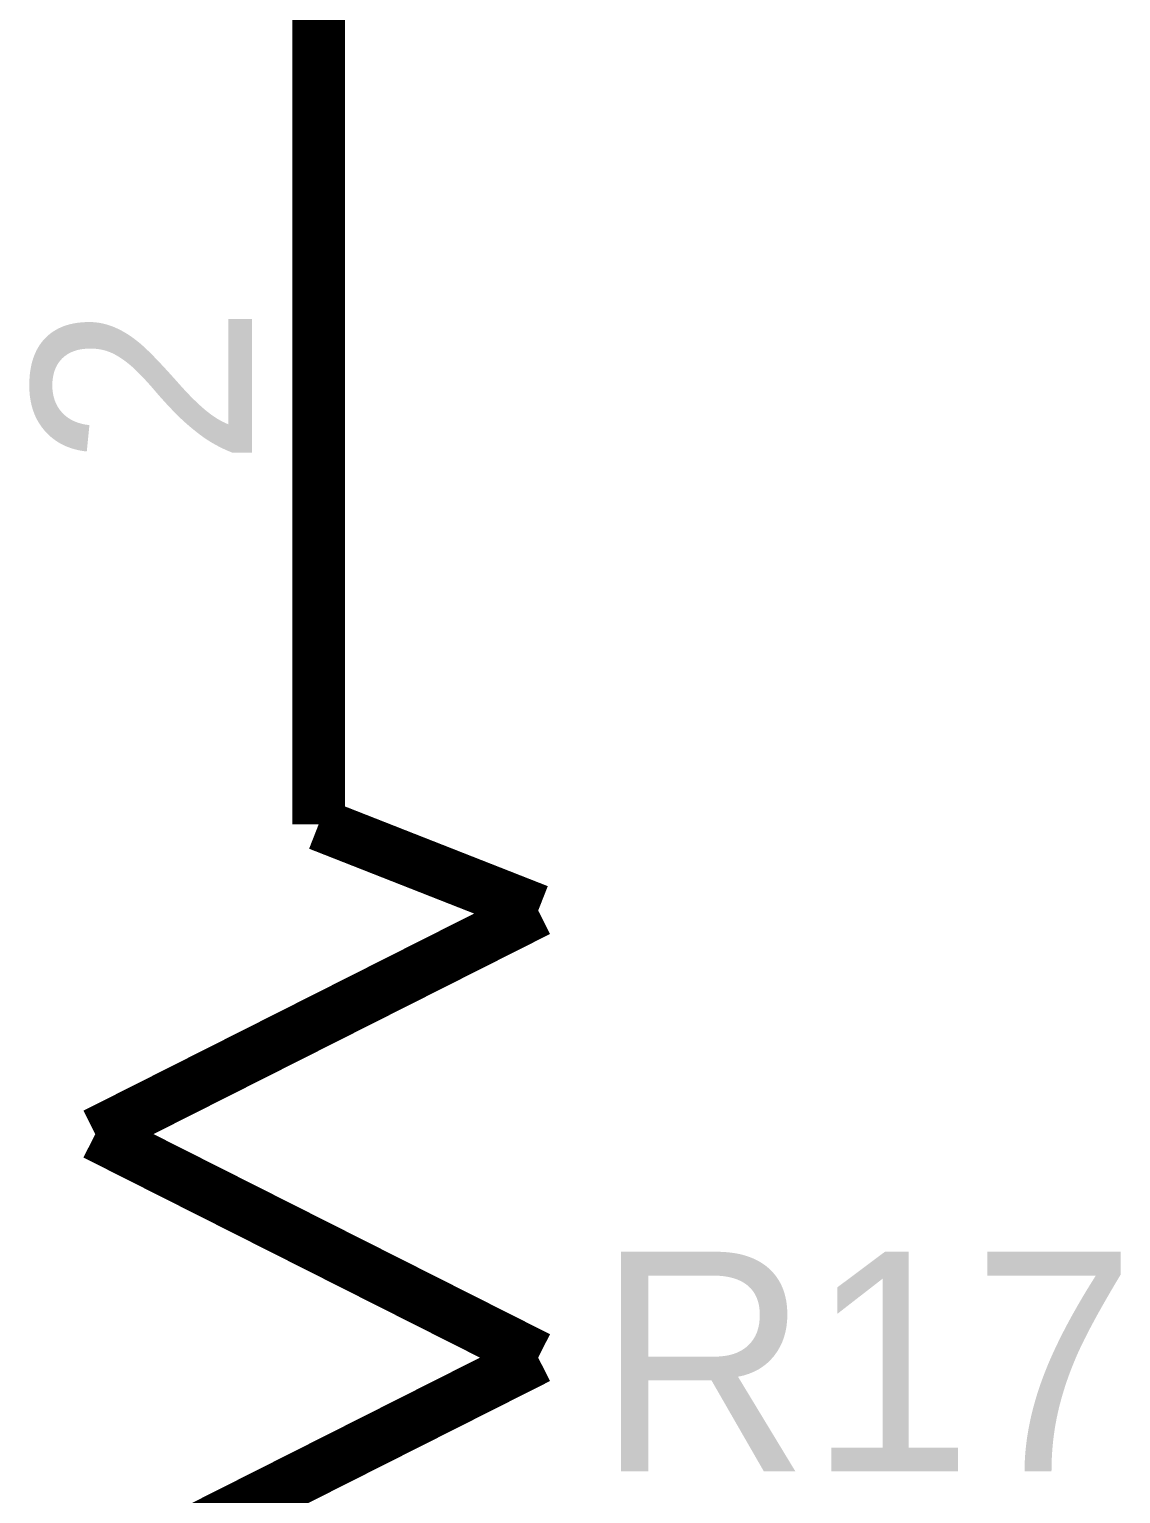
# Model space of a CAD drawing. Header units: millimetres. Extents: x 0 to 800, y 0 to 567.
# Drawn here: x 187.6 to 193.83, y 134.09 to 142.45 of the extents above; entities that cross this region are included whole.
import ezdxf

# ---------------------------------------------------------------- set-up
doc = ezdxf.new("R2010")
doc.units = ezdxf.units.MM
doc.layers.add('Sheet', color=255, linetype='Continuous')

msp = doc.modelspace()

# ---------------------------------------------------------------- linework, layer by layer
at = {"layer": 'Sheet', "const_width": 0.2997}
for points in [[(189.251, 137.9092), (189.251, 142.9937)], [(189.251, 137.9092), (189.251, 138.6708)], [(190.5053, 137.4164), (189.251, 137.9092)], [(187.9742, 136.1397), (190.5053, 137.4164)], [(190.5053, 134.863), (187.9742, 136.1397)], [(187.9742, 133.5862), (190.5053, 134.863)]]:
    msp.add_lwpolyline(points, dxfattribs=at)

# ---------------------------------------------------------------- texts
at = {"layer": 'Sheet'}
msp.add_text('2', height=1.2543, rotation=90, dxfattribs=at).set_placement((188.8702, 139.9475))
msp.add_text('R17', height=1.25433, dxfattribs=at).set_placement((190.8413, 134.2134))

doc.saveas('drawing.dxf')
